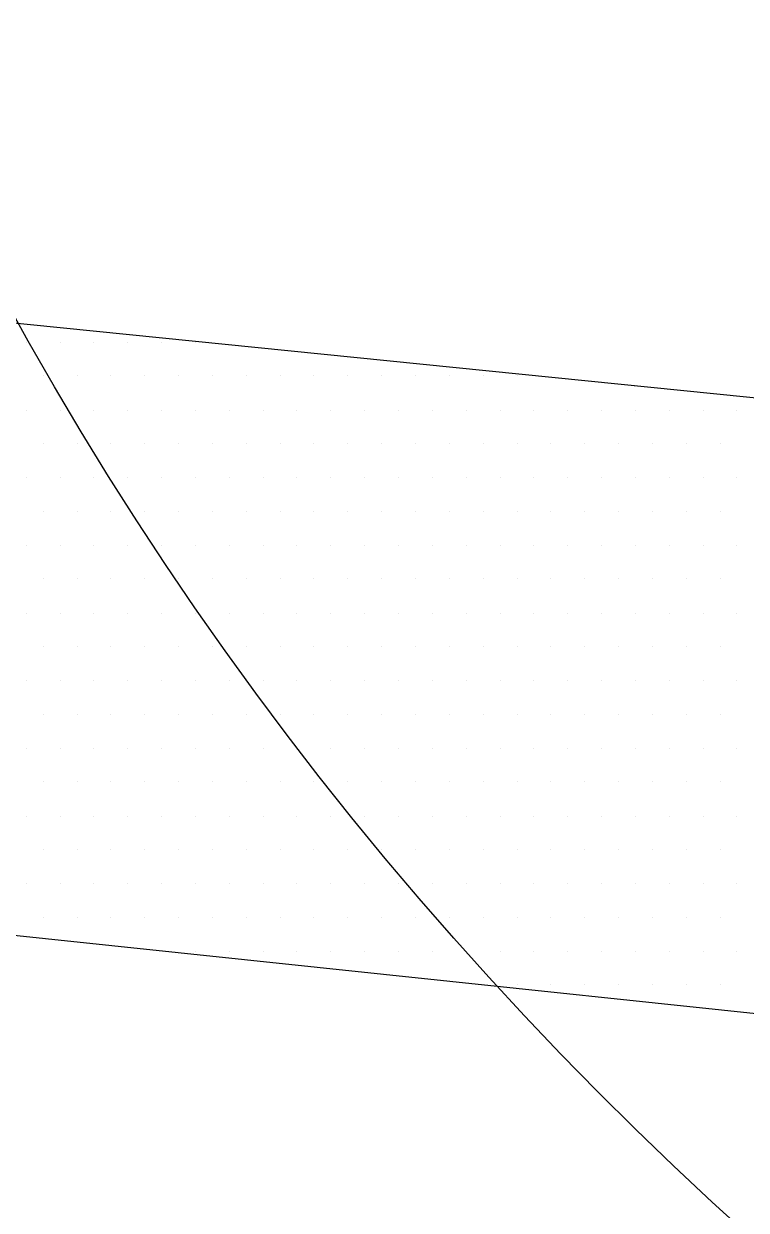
# Model space of a CAD drawing. Header units: millimetres. Extents: x -1573 to 210, y -360 to 557.
# Drawn here: x -501.073 to -499.898, y 18.765 to 20.695 of the extents above; entities that cross this region are included whole.
import ezdxf

# ---------------------------------------------------------------- set-up
doc = ezdxf.new("R2010")
doc.units = ezdxf.units.MM
doc.header["$LTSCALE"] = 2
doc.linetypes.add('CACHEX2', pattern=[0.75, 0.5, -0.25])
for name, color, linetype in [('CALQUE_7', 4, 'Continuous'), ('CARTOUCHE', 7, 'Continuous'), ('rosace', 7, 'Continuous')]:
    doc.layers.add(name, color=color, linetype=linetype)

# ---------------------------------------------------------------- blocks, each defined once
blk = doc.blocks.new('A$C715108E3')
at = {"layer": 'CALQUE_7', "color": 131}
for p, q in [((-18.7812, -18.4684), (-18.7812, -18.4684)), ((-18.6892, -18.4684), (-18.6892, -18.4684)), ((-18.5974, -18.4684), (-18.5974, -18.4684)), ((-18.5056, -18.4684), (-18.5056, -18.4684)), ((-18.4141, -18.4684), (-18.4141, -18.4684)), ((-18.3223, -18.4684), (-18.3223, -18.4684)), ((-18.7349, -18.5599), (-18.7349, -18.5599)), ((-18.6431, -18.5599), (-18.6431, -18.5599)), ((-18.5515, -18.5599), (-18.5515, -18.5599)), ((-18.4598, -18.5599), (-18.4598, -18.5599)), ((-18.3678, -18.5599), (-18.3678, -18.5599)), ((-18.2765, -18.5599), (-18.2765, -18.5599)), ((-18.1847, -18.5599), (-18.1847, -18.5599)), ((-18.0927, -18.5599), (-18.0927, -18.5599)), ((-18.0014, -18.5599), (-18.0014, -18.5599)), ((-17.9094, -18.5599), (-17.9094, -18.5599)), ((-17.8174, -18.5599), (-17.8174, -18.5599)), ((-17.7263, -18.5599), (-17.7263, -18.5599)), ((-17.6341, -18.5599), (-17.6341, -18.5599)), ((-17.5424, -18.5599), (-17.5424, -18.5599)), ((-17.4504, -18.5599), (-17.4504, -18.5599)), ((-18.7812, -18.6525), (-18.7812, -18.6525)), ((-18.6892, -18.6525), (-18.6892, -18.6525)), ((-18.5974, -18.6525), (-18.5974, -18.6525)), ((-18.5056, -18.6525), (-18.5056, -18.6525)), ((-18.4141, -18.6525), (-18.4141, -18.6525)), ((-18.3223, -18.6525), (-18.3223, -18.6525)), ((-18.2302, -18.6525), (-18.2302, -18.6525)), ((-18.139, -18.6525), (-18.139, -18.6525)), ((-18.047, -18.6525), (-18.047, -18.6525)), ((-17.9549, -18.6525), (-17.9549, -18.6525)), ((-17.8637, -18.6525), (-17.8637, -18.6525)), ((-17.7716, -18.6525), (-17.7716, -18.6525)), ((-17.6798, -18.6525), (-17.6798, -18.6525)), ((-17.588, -18.6525), (-17.588, -18.6525)), ((-17.4965, -18.6525), (-17.4965, -18.6525)), ((-17.4049, -18.6525), (-17.4049, -18.6525)), ((-17.3129, -18.6525), (-17.3129, -18.6525)), ((-17.2214, -18.6525), (-17.2214, -18.6525)), ((-17.1296, -18.6525), (-17.1296, -18.6525)), ((-17.0377, -18.6525), (-17.0377, -18.6525)), ((-16.9463, -18.6525), (-16.9463, -18.6525)), ((-16.8544, -18.6525), (-16.8544, -18.6525)), ((-18.7349, -18.7438), (-18.7349, -18.7438)), ((-18.6431, -18.7438), (-18.6431, -18.7438)), ((-18.5515, -18.7438), (-18.5515, -18.7438)), ((-18.4598, -18.7438), (-18.4598, -18.7438)), ((-18.3678, -18.7438), (-18.3678, -18.7438)), ((-18.2765, -18.7438), (-18.2765, -18.7438)), ((-18.1847, -18.7438), (-18.1847, -18.7438)), ((-18.0927, -18.7438), (-18.0927, -18.7438)), ((-18.0014, -18.7438), (-18.0014, -18.7438)), ((-17.9094, -18.7438), (-17.9094, -18.7438)), ((-17.8174, -18.7438), (-17.8174, -18.7438)), ((-17.7263, -18.7438), (-17.7263, -18.7438)), ((-17.6341, -18.7438), (-17.6341, -18.7438)), ((-17.5424, -18.7438), (-17.5424, -18.7438)), ((-17.4504, -18.7438), (-17.4504, -18.7438)), ((-17.359, -18.7438), (-17.359, -18.7438)), ((-17.2671, -18.7438), (-17.2671, -18.7438)), ((-17.1753, -18.7438), (-17.1753, -18.7438)), ((-17.0838, -18.7438), (-17.0838, -18.7438)), ((-16.992, -18.7438), (-16.992, -18.7438)), ((-16.9002, -18.7438), (-16.9002, -18.7438)), ((-18.7812, -18.835), (-18.7812, -18.835)), ((-18.6892, -18.835), (-18.6892, -18.835)), ((-18.5974, -18.835), (-18.5974, -18.835)), ((-18.5056, -18.835), (-18.5056, -18.835)), ((-18.4141, -18.835), (-18.4141, -18.835)), ((-18.3223, -18.835), (-18.3223, -18.835)), ((-18.2302, -18.835), (-18.2302, -18.835)), ((-18.139, -18.835), (-18.139, -18.835)), ((-18.047, -18.835), (-18.047, -18.835)), ((-17.9549, -18.835), (-17.9549, -18.835)), ((-17.8637, -18.835), (-17.8637, -18.835)), ((-17.7716, -18.835), (-17.7716, -18.835)), ((-17.6798, -18.835), (-17.6798, -18.835)), ((-17.588, -18.835), (-17.588, -18.835)), ((-17.4965, -18.835), (-17.4965, -18.835)), ((-17.4049, -18.835), (-17.4049, -18.835)), ((-17.3129, -18.835), (-17.3129, -18.835)), ((-17.2214, -18.835), (-17.2214, -18.835)), ((-17.1296, -18.835), (-17.1296, -18.835)), ((-17.0377, -18.835), (-17.0377, -18.835)), ((-16.9463, -18.835), (-16.9463, -18.835)), ((-16.8544, -18.835), (-16.8544, -18.835)), ((-18.7349, -18.9276), (-18.7349, -18.9276)), ((-18.6431, -18.9276), (-18.6431, -18.9276)), ((-18.5515, -18.9276), (-18.5515, -18.9276)), ((-18.4598, -18.9276), (-18.4598, -18.9276)), ((-18.3678, -18.9276), (-18.3678, -18.9276)), ((-18.2765, -18.9276), (-18.2765, -18.9276)), ((-18.1847, -18.9276), (-18.1847, -18.9276)), ((-18.0927, -18.9276), (-18.0927, -18.9276)), ((-18.0014, -18.9276), (-18.0014, -18.9276)), ((-17.9094, -18.9276), (-17.9094, -18.9276)), ((-17.8174, -18.9276), (-17.8174, -18.9276)), ((-17.7263, -18.9276), (-17.7263, -18.9276)), ((-17.6341, -18.9276), (-17.6341, -18.9276)), ((-17.5424, -18.9276), (-17.5424, -18.9276)), ((-17.4504, -18.9276), (-17.4504, -18.9276)), ((-17.359, -18.9276), (-17.359, -18.9276)), ((-17.2671, -18.9276), (-17.2671, -18.9276)), ((-17.1753, -18.9276), (-17.1753, -18.9276)), ((-17.0838, -18.9276), (-17.0838, -18.9276)), ((-16.992, -18.9276), (-16.992, -18.9276)), ((-16.9002, -18.9276), (-16.9002, -18.9276)), ((-18.7812, -19.0189), (-18.7812, -19.0189)), ((-18.6892, -19.0189), (-18.6892, -19.0189)), ((-18.5974, -19.0189), (-18.5974, -19.0189)), ((-18.5056, -19.0189), (-18.5056, -19.0189)), ((-18.4141, -19.0189), (-18.4141, -19.0189)), ((-18.3223, -19.0189), (-18.3223, -19.0189)), ((-18.2302, -19.0189), (-18.2302, -19.0189)), ((-18.139, -19.0189), (-18.139, -19.0189)), ((-18.047, -19.0189), (-18.047, -19.0189)), ((-17.9549, -19.0189), (-17.9549, -19.0189)), ((-17.8637, -19.0189), (-17.8637, -19.0189)), ((-17.7716, -19.0189), (-17.7716, -19.0189)), ((-17.6798, -19.0189), (-17.6798, -19.0189)), ((-17.588, -19.0189), (-17.588, -19.0189)), ((-17.4965, -19.0189), (-17.4965, -19.0189)), ((-17.4049, -19.0189), (-17.4049, -19.0189)), ((-17.3129, -19.0189), (-17.3129, -19.0189)), ((-17.2214, -19.0189), (-17.2214, -19.0189)), ((-17.1296, -19.0189), (-17.1296, -19.0189)), ((-17.0377, -19.0189), (-17.0377, -19.0189)), ((-16.9463, -19.0189), (-16.9463, -19.0189)), ((-16.8544, -19.0189), (-16.8544, -19.0189)), ((-18.7349, -19.1101), (-18.7349, -19.1101)), ((-18.6431, -19.1101), (-18.6431, -19.1101)), ((-18.5515, -19.1101), (-18.5515, -19.1101)), ((-18.4598, -19.1101), (-18.4598, -19.1101)), ((-18.3678, -19.1101), (-18.3678, -19.1101)), ((-18.2765, -19.1101), (-18.2765, -19.1101)), ((-18.1847, -19.1101), (-18.1847, -19.1101)), ((-18.0927, -19.1101), (-18.0927, -19.1101)), ((-18.0014, -19.1101), (-18.0014, -19.1101)), ((-17.9094, -19.1101), (-17.9094, -19.1101)), ((-17.8174, -19.1101), (-17.8174, -19.1101)), ((-17.7263, -19.1101), (-17.7263, -19.1101)), ((-17.6341, -19.1101), (-17.6341, -19.1101)), ((-17.5424, -19.1101), (-17.5424, -19.1101)), ((-17.4504, -19.1101), (-17.4504, -19.1101)), ((-17.359, -19.1101), (-17.359, -19.1101)), ((-17.2671, -19.1101), (-17.2671, -19.1101)), ((-17.1753, -19.1101), (-17.1753, -19.1101)), ((-17.0838, -19.1101), (-17.0838, -19.1101)), ((-16.992, -19.1101), (-16.992, -19.1101)), ((-16.9002, -19.1101), (-16.9002, -19.1101)), ((-18.7812, -19.2027), (-18.7812, -19.2027)), ((-18.6892, -19.2027), (-18.6892, -19.2027)), ((-18.5974, -19.2027), (-18.5974, -19.2027)), ((-18.5056, -19.2027), (-18.5056, -19.2027)), ((-18.4141, -19.2027), (-18.4141, -19.2027)), ((-18.3223, -19.2027), (-18.3223, -19.2027)), ((-18.2302, -19.2027), (-18.2302, -19.2027)), ((-18.139, -19.2027), (-18.139, -19.2027)), ((-18.047, -19.2027), (-18.047, -19.2027)), ((-17.9549, -19.2027), (-17.9549, -19.2027)), ((-17.8637, -19.2027), (-17.8637, -19.2027)), ((-17.7716, -19.2027), (-17.7716, -19.2027)), ((-17.6798, -19.2027), (-17.6798, -19.2027)), ((-17.588, -19.2027), (-17.588, -19.2027)), ((-17.4965, -19.2027), (-17.4965, -19.2027)), ((-17.4049, -19.2027), (-17.4049, -19.2027)), ((-17.3129, -19.2027), (-17.3129, -19.2027)), ((-17.2214, -19.2027), (-17.2214, -19.2027)), ((-17.1296, -19.2027), (-17.1296, -19.2027)), ((-17.0377, -19.2027), (-17.0377, -19.2027)), ((-16.9463, -19.2027), (-16.9463, -19.2027)), ((-16.8544, -19.2027), (-16.8544, -19.2027)), ((-18.7349, -19.294), (-18.7349, -19.294)), ((-18.6431, -19.294), (-18.6431, -19.294)), ((-18.5515, -19.294), (-18.5515, -19.294)), ((-18.4598, -19.294), (-18.4598, -19.294)), ((-18.3678, -19.294), (-18.3678, -19.294)), ((-18.2765, -19.294), (-18.2765, -19.294)), ((-18.1847, -19.294), (-18.1847, -19.294)), ((-18.0927, -19.294), (-18.0927, -19.294)), ((-18.0014, -19.294), (-18.0014, -19.294)), ((-17.9094, -19.294), (-17.9094, -19.294)), ((-17.8174, -19.294), (-17.8174, -19.294)), ((-17.7263, -19.294), (-17.7263, -19.294)), ((-17.6341, -19.294), (-17.6341, -19.294)), ((-17.5424, -19.294), (-17.5424, -19.294)), ((-17.4504, -19.294), (-17.4504, -19.294)), ((-17.359, -19.294), (-17.359, -19.294)), ((-17.2671, -19.294), (-17.2671, -19.294)), ((-17.1753, -19.294), (-17.1753, -19.294)), ((-17.0838, -19.294), (-17.0838, -19.294)), ((-16.992, -19.294), (-16.992, -19.294)), ((-16.9002, -19.294), (-16.9002, -19.294)), ((-18.7812, -19.3855), (-18.7812, -19.3855)), ((-18.6892, -19.3855), (-18.6892, -19.3855)), ((-18.5974, -19.3855), (-18.5974, -19.3855)), ((-18.5056, -19.3855), (-18.5056, -19.3855)), ((-18.4141, -19.3855), (-18.4141, -19.3855)), ((-18.3223, -19.3855), (-18.3223, -19.3855)), ((-18.2302, -19.3855), (-18.2302, -19.3855)), ((-18.139, -19.3855), (-18.139, -19.3855)), ((-18.047, -19.3855), (-18.047, -19.3855)), ((-17.9549, -19.3855), (-17.9549, -19.3855)), ((-17.8637, -19.3855), (-17.8637, -19.3855)), ((-17.7716, -19.3855), (-17.7716, -19.3855)), ((-17.6798, -19.3855), (-17.6798, -19.3855)), ((-17.588, -19.3855), (-17.588, -19.3855)), ((-17.4965, -19.3855), (-17.4965, -19.3855)), ((-17.4049, -19.3855), (-17.4049, -19.3855)), ((-17.3129, -19.3855), (-17.3129, -19.3855)), ((-17.2214, -19.3855), (-17.2214, -19.3855)), ((-17.1296, -19.3855), (-17.1296, -19.3855)), ((-17.0377, -19.3855), (-17.0377, -19.3855)), ((-16.9463, -19.3855), (-16.9463, -19.3855)), ((-16.8544, -19.3855), (-16.8544, -19.3855)), ((-18.7349, -19.4779), (-18.7349, -19.4779)), ((-18.6431, -19.4779), (-18.6431, -19.4779)), ((-18.5515, -19.4779), (-18.5515, -19.4779)), ((-18.4598, -19.4779), (-18.4598, -19.4779)), ((-18.3678, -19.4779), (-18.3678, -19.4779)), ((-18.2765, -19.4779), (-18.2765, -19.4779)), ((-18.1847, -19.4779), (-18.1847, -19.4779)), ((-18.0927, -19.4779), (-18.0927, -19.4779)), ((-18.0014, -19.4779), (-18.0014, -19.4779)), ((-17.9094, -19.4779), (-17.9094, -19.4779)), ((-17.8174, -19.4779), (-17.8174, -19.4779)), ((-17.7263, -19.4779), (-17.7263, -19.4779)), ((-17.6341, -19.4779), (-17.6341, -19.4779)), ((-17.5424, -19.4779), (-17.5424, -19.4779)), ((-17.4504, -19.4779), (-17.4504, -19.4779)), ((-17.359, -19.4779), (-17.359, -19.4779)), ((-17.2671, -19.4779), (-17.2671, -19.4779)), ((-17.1753, -19.4779), (-17.1753, -19.4779)), ((-17.0838, -19.4779), (-17.0838, -19.4779)), ((-16.992, -19.4779), (-16.992, -19.4779)), ((-16.9002, -19.4779), (-16.9002, -19.4779)), ((-18.7812, -19.5693), (-18.7812, -19.5693)), ((-18.6892, -19.5693), (-18.6892, -19.5693)), ((-18.5974, -19.5693), (-18.5974, -19.5693)), ((-18.5056, -19.5693), (-18.5056, -19.5693)), ((-18.4141, -19.5693), (-18.4141, -19.5693)), ((-18.3223, -19.5693), (-18.3223, -19.5693)), ((-18.2302, -19.5693), (-18.2302, -19.5693)), ((-18.139, -19.5693), (-18.139, -19.5693)), ((-18.047, -19.5693), (-18.047, -19.5693)), ((-17.9549, -19.5693), (-17.9549, -19.5693)), ((-17.8637, -19.5693), (-17.8637, -19.5693)), ((-17.7716, -19.5693), (-17.7716, -19.5693)), ((-17.6798, -19.5693), (-17.6798, -19.5693)), ((-17.588, -19.5693), (-17.588, -19.5693)), ((-17.4965, -19.5693), (-17.4965, -19.5693)), ((-17.4049, -19.5693), (-17.4049, -19.5693)), ((-17.3129, -19.5693), (-17.3129, -19.5693)), ((-17.2214, -19.5693), (-17.2214, -19.5693)), ((-17.1296, -19.5693), (-17.1296, -19.5693)), ((-17.0377, -19.5693), (-17.0377, -19.5693)), ((-16.9463, -19.5693), (-16.9463, -19.5693)), ((-16.8544, -19.5693), (-16.8544, -19.5693)), ((-18.7349, -19.6606), (-18.7349, -19.6606)), ((-18.6431, -19.6606), (-18.6431, -19.6606)), ((-18.5515, -19.6606), (-18.5515, -19.6606)), ((-18.4598, -19.6606), (-18.4598, -19.6606)), ((-18.3678, -19.6606), (-18.3678, -19.6606)), ((-18.2765, -19.6606), (-18.2765, -19.6606)), ((-18.1847, -19.6606), (-18.1847, -19.6606)), ((-18.0927, -19.6606), (-18.0927, -19.6606)), ((-18.0014, -19.6606), (-18.0014, -19.6606)), ((-17.9094, -19.6606), (-17.9094, -19.6606)), ((-17.8174, -19.6606), (-17.8174, -19.6606)), ((-17.7263, -19.6606), (-17.7263, -19.6606)), ((-17.6341, -19.6606), (-17.6341, -19.6606)), ((-17.5424, -19.6606), (-17.5424, -19.6606)), ((-17.4504, -19.6606), (-17.4504, -19.6606)), ((-17.359, -19.6606), (-17.359, -19.6606)), ((-17.2671, -19.6606), (-17.2671, -19.6606)), ((-17.1753, -19.6606), (-17.1753, -19.6606)), ((-17.0838, -19.6606), (-17.0838, -19.6606)), ((-16.992, -19.6606), (-16.992, -19.6606)), ((-16.9002, -19.6606), (-16.9002, -19.6606)), ((-18.7812, -19.753), (-18.7812, -19.753)), ((-18.6892, -19.753), (-18.6892, -19.753)), ((-18.5974, -19.753), (-18.5974, -19.753)), ((-18.5056, -19.753), (-18.5056, -19.753)), ((-18.4141, -19.753), (-18.4141, -19.753)), ((-18.3223, -19.753), (-18.3223, -19.753)), ((-18.2302, -19.753), (-18.2302, -19.753)), ((-18.139, -19.753), (-18.139, -19.753)), ((-18.047, -19.753), (-18.047, -19.753)), ((-17.9549, -19.753), (-17.9549, -19.753)), ((-17.8637, -19.753), (-17.8637, -19.753)), ((-17.7716, -19.753), (-17.7716, -19.753)), ((-17.6798, -19.753), (-17.6798, -19.753)), ((-17.588, -19.753), (-17.588, -19.753)), ((-17.4965, -19.753), (-17.4965, -19.753)), ((-17.4049, -19.753), (-17.4049, -19.753)), ((-17.3129, -19.753), (-17.3129, -19.753)), ((-17.2214, -19.753), (-17.2214, -19.753)), ((-17.1296, -19.753), (-17.1296, -19.753)), ((-17.0377, -19.753), (-17.0377, -19.753)), ((-16.9463, -19.753), (-16.9463, -19.753)), ((-16.8544, -19.753), (-16.8544, -19.753)), ((-18.7349, -19.8444), (-18.7349, -19.8444)), ((-18.6431, -19.8444), (-18.6431, -19.8444)), ((-18.5515, -19.8444), (-18.5515, -19.8444)), ((-18.4598, -19.8444), (-18.4598, -19.8444)), ((-18.3678, -19.8444), (-18.3678, -19.8444)), ((-18.2765, -19.8444), (-18.2765, -19.8444)), ((-18.1847, -19.8444), (-18.1847, -19.8444)), ((-18.0927, -19.8444), (-18.0927, -19.8444)), ((-18.0014, -19.8444), (-18.0014, -19.8444)), ((-17.9094, -19.8444), (-17.9094, -19.8444)), ((-17.8174, -19.8444), (-17.8174, -19.8444)), ((-17.7263, -19.8444), (-17.7263, -19.8444)), ((-17.6341, -19.8444), (-17.6341, -19.8444)), ((-17.5424, -19.8444), (-17.5424, -19.8444)), ((-17.4504, -19.8444), (-17.4504, -19.8444)), ((-17.359, -19.8444), (-17.359, -19.8444)), ((-17.2671, -19.8444), (-17.2671, -19.8444)), ((-17.1753, -19.8444), (-17.1753, -19.8444)), ((-17.0838, -19.8444), (-17.0838, -19.8444)), ((-16.992, -19.8444), (-16.992, -19.8444)), ((-16.9002, -19.8444), (-16.9002, -19.8444)), ((-18.7812, -19.9357), (-18.7812, -19.9357)), ((-18.6892, -19.9357), (-18.6892, -19.9357)), ((-18.5974, -19.9357), (-18.5974, -19.9357)), ((-18.5056, -19.9357), (-18.5056, -19.9357)), ((-18.4141, -19.9357), (-18.4141, -19.9357)), ((-18.3223, -19.9357), (-18.3223, -19.9357)), ((-18.2302, -19.9357), (-18.2302, -19.9357)), ((-18.139, -19.9357), (-18.139, -19.9357)), ((-18.047, -19.9357), (-18.047, -19.9357)), ((-17.9549, -19.9357), (-17.9549, -19.9357)), ((-17.8637, -19.9357), (-17.8637, -19.9357)), ((-17.7716, -19.9357), (-17.7716, -19.9357)), ((-17.6798, -19.9357), (-17.6798, -19.9357)), ((-17.588, -19.9357), (-17.588, -19.9357)), ((-17.4965, -19.9357), (-17.4965, -19.9357)), ((-17.4049, -19.9357), (-17.4049, -19.9357)), ((-17.3129, -19.9357), (-17.3129, -19.9357)), ((-17.2214, -19.9357), (-17.2214, -19.9357)), ((-17.1296, -19.9357), (-17.1296, -19.9357)), ((-17.0377, -19.9357), (-17.0377, -19.9357)), ((-16.9463, -19.9357), (-16.9463, -19.9357)), ((-16.8544, -19.9357), (-16.8544, -19.9357)), ((-18.7349, -20.0281), (-18.7349, -20.0281)), ((-18.6431, -20.0281), (-18.6431, -20.0281)), ((-18.5515, -20.0281), (-18.5515, -20.0281)), ((-18.4598, -20.0281), (-18.4598, -20.0281)), ((-18.3678, -20.0281), (-18.3678, -20.0281)), ((-18.2765, -20.0281), (-18.2765, -20.0281)), ((-18.1847, -20.0281), (-18.1847, -20.0281)), ((-18.0927, -20.0281), (-18.0927, -20.0281)), ((-18.0014, -20.0281), (-18.0014, -20.0281)), ((-17.9094, -20.0281), (-17.9094, -20.0281)), ((-17.8174, -20.0281), (-17.8174, -20.0281)), ((-17.7263, -20.0281), (-17.7263, -20.0281)), ((-17.6341, -20.0281), (-17.6341, -20.0281)), ((-17.5424, -20.0281), (-17.5424, -20.0281)), ((-17.4504, -20.0281), (-17.4504, -20.0281)), ((-17.359, -20.0281), (-17.359, -20.0281)), ((-17.2671, -20.0281), (-17.2671, -20.0281)), ((-17.1753, -20.0281), (-17.1753, -20.0281)), ((-17.0838, -20.0281), (-17.0838, -20.0281)), ((-16.992, -20.0281), (-16.992, -20.0281)), ((-16.9002, -20.0281), (-16.9002, -20.0281)), ((-18.401, -20.1196), (-18.401, -20.1196)), ((-18.3223, -20.1196), (-18.3223, -20.1196)), ((-18.2302, -20.1196), (-18.2302, -20.1196)), ((-18.139, -20.1196), (-18.139, -20.1196)), ((-18.047, -20.1196), (-18.047, -20.1196)), ((-17.9549, -20.1196), (-17.9549, -20.1196)), ((-17.8637, -20.1196), (-17.8637, -20.1196)), ((-17.7716, -20.1196), (-17.7716, -20.1196)), ((-17.6798, -20.1196), (-17.6798, -20.1196)), ((-17.588, -20.1196), (-17.588, -20.1196)), ((-17.4965, -20.1196), (-17.4965, -20.1196)), ((-17.4049, -20.1196), (-17.4049, -20.1196)), ((-17.3129, -20.1196), (-17.3129, -20.1196)), ((-17.2214, -20.1196), (-17.2214, -20.1196)), ((-17.1296, -20.1196), (-17.1296, -20.1196)), ((-17.0377, -20.1196), (-17.0377, -20.1196)), ((-16.9463, -20.1196), (-16.9463, -20.1196)), ((-16.8544, -20.1196), (-16.8544, -20.1196)), ((-17.5325, -20.211), (-17.5325, -20.211)), ((-17.4504, -20.211), (-17.4504, -20.211)), ((-17.359, -20.211), (-17.359, -20.211)), ((-17.2671, -20.211), (-17.2671, -20.211)), ((-17.1753, -20.211), (-17.1753, -20.211)), ((-17.0838, -20.211), (-17.0838, -20.211)), ((-16.992, -20.211), (-16.992, -20.211)), ((-16.9002, -20.211), (-16.9002, -20.211))]:
    blk.add_line(p, q, dxfattribs=at)
blk.add_lwpolyline([(-13.895, -18.9134), (-20.3713, -18.2597), (-20.2455, -18.5991), (-19.5037, -19.9063), (-19.4659, -20.0075), (-15.0643, -20.4719)], dxfattribs=at)
blk = doc.blocks.new('A$C581E6685')
at = {"layer": 'rosace', "color": 32, "linetype": 'CACHEX2', "ltscale": 1.5}
blk.add_ellipse((-38.0538, 23.8138), major_axis=(-19.0311, -3.534), ratio=0.590567, dxfattribs=at)
at = {"layer": 'rosace', "color": 32}
blk.add_ellipse((-37.6144, 23.8499), major_axis=(-13.5768, -4.2839), ratio=0.791971, dxfattribs=at)
at = {"layer": 'CARTOUCHE'}
blk.add_blockref('A$C715108E3', (-31.6739, 36.3189), dxfattribs=at)

msp = doc.modelspace()

# ---------------------------------------------------------------- linework, layer by layer
at = {"layer": 'CARTOUCHE'}
msp.add_rational_spline([(-508.0665, 33.7081), (-508.0665, 22.8169), (-508.0665, 11.9258), (-508.0665, 8.0858), (-504.2265, 8.0858), (-458.6872, 8.0858), (-413.148, 8.0858), (-409.308, 8.0858), (-409.308, 11.9258), (-409.308, 22.8169), (-409.308, 33.7081), (-409.308, 37.5481), (-413.148, 37.5481), (-458.6872, 37.5481), (-504.2265, 37.5481), (-508.0665, 37.5481), (-508.0665, 33.7081)], [1, 1, 1, 0.707106781187, 1, 1, 1, 0.707106781187, 1, 1, 1, 0.707106781187, 1, 1, 1, 0.707106781187, 1], degree=2, knots=[0, 0, 0, 1, 1, 2.570796, 2.570796, 3.570796, 3.570796, 5.141593, 5.141593, 6.141593, 6.141593, 7.712389, 7.712389, 8.712389, 8.712389, 10.283185, 10.283185, 10.283185], dxfattribs=at)

# ---------------------------------------------------------------- block references
at = {"layer": 'CARTOUCHE', "xscale": 0.6, "yscale": 0.6, "zscale": 0.6}
msp.add_blockref('A$C581E6685', (-470.7958, 9.4664), dxfattribs=at)

doc.saveas('drawing.dxf')
